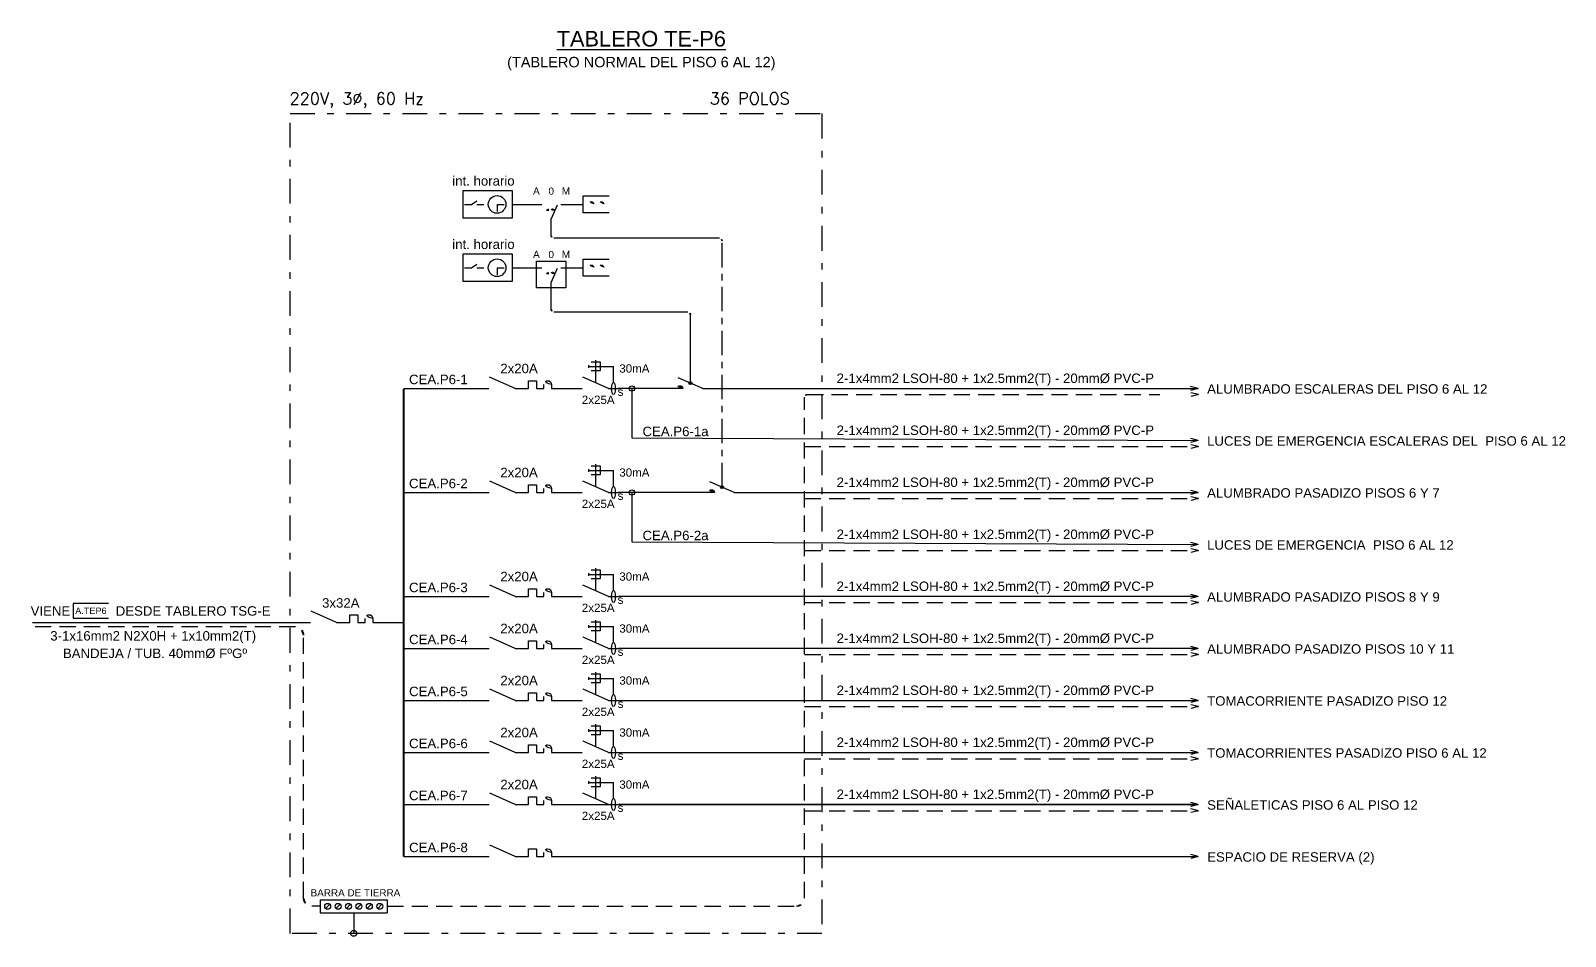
# Model space of a CAD drawing. Header units: millimetres. Extents: x 3435921466 to 3435921548, y 3277630854 to 3277630972.
# Drawn here: x 3435921491.61 to 3435921515.19, y 3277630935.27 to 3277630949.18 of the extents above; entities that cross this region are included whole.
import ezdxf
from ezdxf.enums import TextEntityAlignment as Align

# ---------------------------------------------------------------- set-up
doc = ezdxf.new("R2010")
doc.units = ezdxf.units.MM
for name, pattern in [('CENTER', [2, 1.25, -0.25, 0.25, -0.25]), ('DASHDOT', [25.4, 12.7, -6.35, 0, -6.35]), ('HIDDEN', [0.375, 0.25, -0.125]), ('JIS_09_08', [10.75, 8, -0.55, 0.55, -0.55, 0.55, -0.55])]:
    doc.linetypes.add(name, pattern=pattern)
for name, color, linetype in [('0-Diagrama', 7, 'Continuous'), ('0-Simbolo', 3, 'Continuous'), ('0-T', 7, 'Continuous'), ('0-TEXTOS', 7, 'Continuous'), ('IE-Diagrama', 7, 'Continuous'), ('IE-TIERRA', 3, 'JIS_09_08'), ('IE-UNIFILAR', 3, 'Continuous'), ('TEXT', 140, 'Continuous'), ('TRAZOS', 7, 'Continuous'), ('X-TIT', 6, 'Continuous')]:
    doc.layers.add(name, color=color, linetype=linetype)
doc.styles.add('GMI', font='romans.shx', dxfattribs={"width": 0.75})
doc.styles.add('TEXT-0.10', font='arial.ttf', dxfattribs={"height": 0.1})
doc.styles.add('TEXT-0.20', font='arial.ttf', dxfattribs={"height": 0.18})

# ---------------------------------------------------------------- blocks, each defined once
blk = doc.blocks.new('CM2')
for p, q in [((0, 0), (-0.431, 0.19)), ((0, 0), (0.227, 0)), ((0.227, 0.129), (0.36, 0.129)), ((0.227, 0.129), (0.36, 0.129)), ((0.227, 0), (0.227, 0.129)), ((0.227, 0), (0.227, 0.129)), ((0.36, 0.129), (0.36, 0)), ((0.36, 0.129), (0.36, 0)), ((0.483, 0), (0.483, 0.066)), ((0.483, 0), (0.483, 0.066)), ((0.616, 0.066), (0.616, 0)), ((0.616, 0.066), (0.616, 0)), ((0.36, 0), (0.483, 0)), ((0.36, 0), (0.483, 0)), ((0.616, 0), (1.136, 0))]:
    blk.add_line(p, q)
at = {"lineweight": 0, "const_width": 0.0175}
for points in [[(-0.375, 0.067), (-0.509, -0.067)], [(-0.375, -0.067), (-0.509, 0.067)]]:
    blk.add_lwpolyline(points, dxfattribs=at)
blk.add_arc((0.549, 0.066), 0.0664, 0, 180)
blk.add_arc((0.549, 0.066), 0.0664, 0, 180)
blk = doc.blocks.new('DIFERE')
blk.add_line((0.111, 0.351), (0.111, 0.396))
at = {"linetype": 'HIDDEN', "ltscale": 0.5}
for p in [(0.111, 0.374), (0.528, 0.102)]:
    blk.add_line(p, (0.528, 0.374), dxfattribs=at)
at = {"color": 0, "linetype": 'HIDDEN', "ltscale": 0.5}
blk.add_line((0.227, 0.095), (0.227, 0.482), dxfattribs=at)
at = {"color": 0}
for q in [(0.012, 0.19), (0.614, 0)]:
    blk.add_line((0.442, 0), q, dxfattribs=at)
blk.add_lwpolyline([(0.15, 0.451), (0.304, 0.451), (0.304, 0.297), (0.15, 0.297)], close=True)
at = {"lineweight": 0, "const_width": 0.0175}
for points in [[(0.067, 0.067), (-0.067, -0.067)], [(0.067, -0.067), (-0.067, 0.067)]]:
    blk.add_lwpolyline(points, dxfattribs=at)
blk.add_ellipse((0.528, 0), major_axis=(0, 0.102), ratio=0.305651)
blk = doc.blocks.new('C.E.M')
h = blk.add_hatch(color=256)
edge = h.paths.add_edge_path()
edge.add_arc((-0.366, -0.009), 0.0531, 9.3395, 170.6605)
edge.add_line((-0.419, 0), (-0.314, 0))
for p, q in [((-0.314, 0), (-0.419, 0)), ((0, 0), (-0.388, 0.171))]:
    blk.add_line(p, q)
blk.add_arc((-0.366, -0.009), 0.0531, 9.3395, 170.6605)
blk = doc.blocks.new('Interruptor Horario')
for p, q in [((-0.075, 0.11), (-0.075, 0.167)), ((-0.075, 0.11), (-0.132, 0.11)), ((0.085, 0.11), (0.03, 0.11)), ((0.129, 0.11), (0.085, 0.081)), ((0.183, 0.11), (0.129, 0.11))]:
    blk.add_line(p, q)
blk.add_lwpolyline([(-0.194, 0.22), (0.194, 0.22), (0.194, 0), (-0.194, 0)], close=True)
blk.add_circle((-0.075, 0.11), 0.0697)
blk = doc.blocks.new('BOTONERA')
at = {"layer": '0-TEXTOS'}
h = blk.add_hatch(color=256, dxfattribs=at)
edge = h.paths.add_edge_path()
edge.add_ellipse((0.176, 0.002), major_axis=(0.053, 0.053), ratio=1, start_angle=315, end_angle=495)
edge.add_ellipse((0.176, 0.002), major_axis=(-0.053, 0.053), ratio=1, start_angle=45, end_angle=225)
h = blk.add_hatch(color=256, dxfattribs=at)
edge = h.paths.add_edge_path()
edge.add_ellipse((0.405, 0.002), major_axis=(0.053, 0.053), ratio=1, start_angle=315, end_angle=495)
edge.add_ellipse((0.405, 0.002), major_axis=(-0.053, 0.053), ratio=1, start_angle=45, end_angle=225)
at = {"layer": '0-Simbolo'}
blk.add_lwpolyline([(0, 0.192), (0.585, 0.192), (0.585, -0.192), (0, -0.192)], close=True, dxfattribs=at)

msp = doc.modelspace()

# ---------------------------------------------------------------- hatches: boundary and pattern name
at = {"layer": '0-Diagrama'}
for points in [[(3435921500.890538, 3277630943.687214, 1), (3435921500.80884, 3277630943.687214, 1)], [(3435921500.890538, 3277630942.090016, 1), (3435921500.80884, 3277630942.090016, 1)]]:
    msp.add_hatch(color=256, dxfattribs=at).paths.add_polyline_path(points)
at = {"layer": 'IE-Diagrama'}
h = msp.add_hatch(color=256, dxfattribs=at)
edge = h.paths.add_edge_path()
edge.add_arc((3435921501.748342, 3277630943.76993), 0.022853, 0, 360)
h = msp.add_hatch(color=256, dxfattribs=at)
edge = h.paths.add_edge_path()
edge.add_arc((3435921502.234055, 3277630942.172733), 0.022853, 0, 360)
at = {"layer": 'IE-Diagrama', "linetype": 'DASHDOT', "ltscale": 0.5}
msp.add_hatch(color=3, dxfattribs=at).paths.add_polyline_path([(3435921496.621804, 3277630935.320117, 1), (3435921496.531029, 3277630935.320117, 1)])

# ---------------------------------------------------------------- linework, layer by layer
at = {"layer": '0-Diagrama'}
for centre in [(3435921500.849689, 3277630943.687214), (3435921500.849689, 3277630942.090016)]:
    msp.add_circle(centre, 0.040849, dxfattribs=at)
at = {"layer": '0-Simbolo'}
for points in [[(3435921499.75618, 3277630946.514624), (3435921500.101253, 3277630946.514624)], [(3435921499.75618, 3277630945.541529), (3435921500.101253, 3277630945.541529)]]:
    msp.add_lwpolyline(points, dxfattribs=at)
at = {"layer": '0-TEXTOS'}
msp.add_lwpolyline([(3435921492.812494, 3277630940.384579), (3435921492.268613, 3277630940.384579), (3435921492.268613, 3277630940.161498), (3435921492.812494, 3277630940.161498)], close=True, dxfattribs=at)
at = {"layer": 'IE-Diagrama'}
for p, q in [((3435921497.344291, 3277630943.687214), (3435921498.654148, 3277630943.687214)), ((3435921501.935983, 3277630943.687214), (3435921509.547589, 3277630943.687214)), ((3435921509.547423, 3277630943.687214), (3435921509.430646, 3277630943.716826)), ((3435921509.547423, 3277630943.687214), (3435921509.430646, 3277630943.657602)), ((3435921509.547936, 3277630942.888615), (3435921509.431159, 3277630942.859003)), ((3435921509.548102, 3277630942.888615), (3435921509.431325, 3277630942.918227)), ((3435921497.34497, 3277630942.090016), (3435921498.654495, 3277630942.090016)), ((3435921502.421696, 3277630942.090016), (3435921509.547589, 3277630942.090016)), ((3435921509.547936, 3277630942.090016), (3435921509.431159, 3277630942.060404)), ((3435921509.548102, 3277630942.090016), (3435921509.431325, 3277630942.119628)), ((3435921509.547936, 3277630941.291418), (3435921509.431159, 3277630941.261805)), ((3435921509.548102, 3277630941.291418), (3435921509.431325, 3277630941.32103)), ((3435921497.34497, 3277630940.492819), (3435921498.654495, 3277630940.492819)), ((3435921509.547936, 3277630940.492819), (3435921509.431159, 3277630940.463207)), ((3435921509.548102, 3277630940.492819), (3435921509.431325, 3277630940.522431)), ((3435921491.640846, 3277630940.09352), (3435921495.910577, 3277630940.09352)), ((3435921497.345483, 3277630939.69422), (3435921498.655008, 3277630939.69422)), ((3435921509.548449, 3277630939.69422), (3435921509.431673, 3277630939.664608)), ((3435921509.548615, 3277630939.69422), (3435921509.431839, 3277630939.723833)), ((3435921497.345483, 3277630938.895622), (3435921498.655008, 3277630938.895622)), ((3435921500.644667, 3277630938.895622), (3435921509.548102, 3277630938.895622)), ((3435921509.548449, 3277630938.895622), (3435921509.431673, 3277630938.866009)), ((3435921509.548615, 3277630938.895622), (3435921509.431839, 3277630938.925234)), ((3435921497.345483, 3277630938.097023), (3435921498.655008, 3277630938.097023)), ((3435921500.644667, 3277630938.097023), (3435921509.548102, 3277630938.097023)), ((3435921509.548449, 3277630938.097023), (3435921509.431673, 3277630938.067411)), ((3435921509.548615, 3277630938.097023), (3435921509.431839, 3277630938.126635)), ((3435921509.548102, 3277630937.298424), (3435921509.431325, 3277630937.328036)), ((3435921509.548102, 3277630937.298316), (3435921509.431325, 3277630937.327929)), ((3435921497.34497, 3277630937.298424), (3435921498.654495, 3277630937.298424)), ((3435921497.34497, 3277630937.298316), (3435921498.654495, 3277630937.298316)), ((3435921500.0871, 3277630937.298316), (3435921509.548102, 3277630937.298316)), ((3435921509.547936, 3277630937.298424), (3435921509.431159, 3277630937.268812)), ((3435921509.548102, 3277630937.298316), (3435921509.431325, 3277630937.268704)), ((3435921497.345483, 3277630936.499825), (3435921498.655008, 3277630936.499825)), ((3435921500.087613, 3277630936.499825), (3435921509.548615, 3277630936.499825)), ((3435921509.548449, 3277630936.499825), (3435921509.431673, 3277630936.470213)), ((3435921509.548615, 3277630936.499825), (3435921509.431839, 3277630936.529438)), ((3435921509.548615, 3277630936.499825), (3435921509.431839, 3277630936.470213))]:
    msp.add_line(p, q, dxfattribs=at)
at = {"layer": 'IE-Diagrama', "color": 13}
for p, q in [((3435921496.061355, 3277630935.832657), (3435921496.061355, 3277630935.637612)), ((3435921496.061355, 3277630935.832657), (3435921497.091478, 3277630935.832657)), ((3435921496.208189, 3277630935.767229), (3435921496.144001, 3277630935.703041)), ((3435921496.368318, 3277630935.767229), (3435921496.30413, 3277630935.703041)), ((3435921496.528446, 3277630935.767229), (3435921496.464259, 3277630935.703041)), ((3435921496.688574, 3277630935.767229), (3435921496.624387, 3277630935.703041)), ((3435921496.848703, 3277630935.767229), (3435921496.784515, 3277630935.703041)), ((3435921497.008832, 3277630935.767229), (3435921496.944643, 3277630935.703041)), ((3435921497.091478, 3277630935.832657), (3435921497.091478, 3277630935.637612)), ((3435921496.061355, 3277630935.637612), (3435921497.091478, 3277630935.637612))]:
    msp.add_line(p, q, dxfattribs=at)
at = {"layer": 'IE-Diagrama', "color": 1, "linetype": 'Continuous', "const_width": 0.034165}
msp.add_lwpolyline([(3435921497.344291, 3277630943.687214), (3435921497.344291, 3277630936.499825)], dxfattribs=at)
at = {"layer": 'IE-Diagrama'}
for points in [[(3435921501.632279, 3277630943.687214), (3435921500.644154, 3277630943.687214)], [(3435921502.117992, 3277630942.090016), (3435921500.644154, 3277630942.090016)], [(3435921509.547936, 3277630940.492819), (3435921500.644163, 3277630940.492819)], [(3435921509.548449, 3277630939.69422), (3435921500.644667, 3277630939.69422)], [(3435921509.547936, 3277630937.298424), (3435921500.644163, 3277630937.298424)]]:
    msp.add_lwpolyline(points, dxfattribs=at)
for points in [[(3435921500.849689, 3277630943.687214), (3435921500.849689, 3277630942.928948, 0.414213562), (3435921500.890022, 3277630942.888615), (3435921509.547589, 3277630942.888615)], [(3435921500.849689, 3277630942.090016), (3435921500.849689, 3277630941.331751, 0.414213562), (3435921500.890022, 3277630941.291418), (3435921509.547589, 3277630941.291418)]]:
    msp.add_lwpolyline(points, format="xyb", dxfattribs=at)
for centre in [(3435921501.748342, 3277630943.76993), (3435921502.234055, 3277630942.172733)]:
    msp.add_circle(centre, 0.022853, dxfattribs=at)
at = {"layer": 'IE-Diagrama', "color": 13}
for centre in [(3435921496.176095, 3277630935.735135), (3435921496.336224, 3277630935.735135), (3435921496.496352, 3277630935.735135), (3435921496.65648, 3277630935.735135), (3435921496.816609, 3277630935.735135), (3435921496.976737, 3277630935.735135)]:
    msp.add_circle(centre, 0.045388, dxfattribs=at)
at = {"layer": 'IE-Diagrama', "color": 3, "linetype": 'DASHDOT', "ltscale": 0.5}
msp.add_circle((3435921496.576416, 3277630935.320117), 0.045388, dxfattribs=at)
at = {"layer": 'IE-TIERRA', "color": 13, "linetype": 'HIDDEN'}
for p, q in [((3435921509.549011, 3277630943.592829), (3435921509.432234, 3277630943.622442)), ((3435921509.549011, 3277630943.592829), (3435921509.432234, 3277630943.563217)), ((3435921509.549033, 3277630942.794231), (3435921509.432256, 3277630942.823843)), ((3435921509.549033, 3277630942.794231), (3435921509.432256, 3277630942.764618)), ((3435921509.549033, 3277630941.995632), (3435921509.432256, 3277630942.025244)), ((3435921509.549033, 3277630941.995632), (3435921509.432256, 3277630941.96602)), ((3435921509.549033, 3277630941.197033), (3435921509.432256, 3277630941.226645)), ((3435921509.549033, 3277630941.197033), (3435921509.432256, 3277630941.167421)), ((3435921509.549033, 3277630940.398434), (3435921509.432256, 3277630940.428047)), ((3435921509.549033, 3277630940.398434), (3435921509.432256, 3277630940.368823)), ((3435921495.680793, 3277630940.024756), (3435921491.685731, 3277630940.024756)), ((3435921495.806372, 3277630935.860118), (3435921495.805793, 3277630939.899772)), ((3435921509.549545, 3277630939.599836), (3435921509.432769, 3277630939.629448)), ((3435921509.549545, 3277630939.599836), (3435921509.432769, 3277630939.570223)), ((3435921509.549545, 3277630938.801237), (3435921509.432769, 3277630938.830849)), ((3435921509.549545, 3277630938.801237), (3435921509.432769, 3277630938.771625)), ((3435921509.549545, 3277630938.002638), (3435921509.432769, 3277630938.032251)), ((3435921509.549545, 3277630938.002638), (3435921509.432769, 3277630937.973026)), ((3435921509.549033, 3277630937.20404), (3435921509.432256, 3277630937.233652)), ((3435921509.549033, 3277630937.20404), (3435921509.432256, 3277630937.174428)), ((3435921496.061355, 3277630935.735135), (3435921495.931372, 3277630935.735135)), ((3435921496.576416, 3277630935.637612), (3435921496.576416, 3277630935.320117))]:
    msp.add_line(p, q, dxfattribs=at)
msp.add_lwpolyline([(3435921497.091478, 3277630935.735135), (3435921503.376439, 3277630935.735135, 0.414213562), (3435921503.501439, 3277630935.860135), (3435921503.501439, 3277630943.552496, -0.414213562), (3435921503.541772, 3277630943.592829), (3435921508.958092, 3277630943.592829)], format="xyb", dxfattribs=at)
for points in [[(3435921503.501439, 3277630942.794231), (3435921509.547589, 3277630942.794231)], [(3435921503.501439, 3277630941.995632), (3435921509.547589, 3277630941.995632)], [(3435921503.501439, 3277630941.197033), (3435921509.547589, 3277630941.197033)], [(3435921503.501439, 3277630940.398434), (3435921509.547589, 3277630940.398434)], [(3435921503.501952, 3277630939.599836), (3435921509.548102, 3277630939.599836)], [(3435921503.501952, 3277630938.801237), (3435921509.548102, 3277630938.801237)], [(3435921503.501952, 3277630938.002638), (3435921509.548102, 3277630938.002638)], [(3435921503.501439, 3277630937.20404), (3435921509.547589, 3277630937.20404)]]:
    msp.add_lwpolyline(points, dxfattribs=at)
for centre, start, end in [((3435921495.680793, 3277630939.899756), 0.0074312, 90), ((3435921495.931372, 3277630935.860134), 180.0074312, 270)]:
    msp.add_arc(centre, 0.125, start, end, dxfattribs=at)
at = {"layer": 'IE-UNIFILAR', "color": 140, "linetype": 'CENTER', "ltscale": 0.3}
for points in [[(3435921502.234055, 3277630942.172733), (3435921502.234055, 3277630945.953485, 0.414213562), (3435921502.193721, 3277630945.993818), (3435921499.650778, 3277630945.993818, -0.414213562), (3435921499.610445, 3277630946.034152), (3435921499.610445, 3277630946.288751)], [(3435921501.748342, 3277630943.76993), (3435921501.748342, 3277630944.819056, 0.414213562), (3435921501.708008, 3277630944.85939), (3435921499.650778, 3277630944.85939, -0.414213562), (3435921499.610445, 3277630944.899723), (3435921499.610445, 3277630945.315655)]]:
    msp.add_lwpolyline(points, format="xyb", dxfattribs=at)
at = {"layer": 'TEXT', "color": 3}
for p, q in [((3435921499.00869, 3277630946.514624), (3435921499.46471, 3277630946.514624)), ((3435921499.610445, 3277630946.288751), (3435921499.707421, 3277630946.50874)), ((3435921499.538724, 3277630946.426009), (3435921499.567276, 3277630946.447396)), ((3435921499.538724, 3277630946.426009), (3435921499.574414, 3277630946.426009)), ((3435921499.655514, 3277630946.426009), (3435921499.619823, 3277630946.426009)), ((3435921499.655514, 3277630946.426009), (3435921499.626962, 3277630946.447396)), ((3435921499.00869, 3277630945.541529), (3435921499.46471, 3277630945.541529)), ((3435921499.538724, 3277630945.452913), (3435921499.567276, 3277630945.474301)), ((3435921499.538724, 3277630945.452913), (3435921499.574414, 3277630945.452913)), ((3435921499.610445, 3277630945.315655), (3435921499.707421, 3277630945.535645)), ((3435921499.655514, 3277630945.452913), (3435921499.619823, 3277630945.452913)), ((3435921499.655514, 3277630945.452913), (3435921499.626962, 3277630945.474301))]:
    msp.add_line(p, q, dxfattribs=at)
at = {"layer": 'TEXT', "color": 3, "const_width": 0.025535}
for points in [[(3435921499.46471, 3277630946.527391, 1), (3435921499.46471, 3277630946.501857, 1)], [(3435921499.46471, 3277630945.554296, 1), (3435921499.46471, 3277630945.528761, 1)]]:
    msp.add_lwpolyline(points, format="xyb", dxfattribs=at)
at = {"layer": 'TEXT', "color": 3}
msp.add_lwpolyline([(3435921499.381642, 3277630945.642668), (3435921499.835255, 3277630945.642668), (3435921499.835255, 3277630945.234285), (3435921499.381642, 3277630945.234285)], close=True, dxfattribs=at)
for centre in [(3435921499.597119, 3277630946.322945), (3435921499.597119, 3277630945.34985)]:
    msp.add_arc(centre, 0.118457, 60.4644203, 119.5355797, dxfattribs=at)
at = {"layer": 'TRAZOS', "color": 3, "linetype": 'DASHDOT', "ltscale": 0.03}
msp.add_lwpolyline([(3435921495.599151, 3277630947.90817), (3435921503.768446, 3277630947.90817), (3435921503.768446, 3277630935.320117), (3435921495.599151, 3277630935.320117)], close=True, dxfattribs=at)

# ---------------------------------------------------------------- block references
at = {"xscale": 0.6775756313503797, "yscale": 0.6775998313443562, "zscale": 0.6775998313443562, "rotation": 180}
for p in [(3435921500.497788, 3277630946.514624), (3435921500.497788, 3277630945.541529)]:
    msp.add_blockref('BOTONERA', p, dxfattribs=at)
at = {"layer": '0-Diagrama', "xscale": 0.9679997600246801, "yscale": 0.9679997600246801, "zscale": 0.9679997600246801}
for p in [(3435921501.935983, 3277630943.687214), (3435921502.421696, 3277630942.090016)]:
    msp.add_blockref('C.E.M', p, dxfattribs=at)
at = {"layer": '0-Simbolo', "xscale": 1.937112717849655, "yscale": 1.937138341370927, "zscale": 1.937138341370927, "rotation": 180}
for p in [(3435921498.63333, 3277630946.727709), (3435921498.63333, 3277630945.754614)]:
    msp.add_blockref('Interruptor Horario', p, dxfattribs=at)
at = {"layer": 'IE-Diagrama', "xscale": 0.9074997746260723, "yscale": 0.9074997746260723, "zscale": 0.9074997746260723}
for name, p in [('DIFERE', (3435921500.086752, 3277630943.687214)), ('CM2', (3435921499.055523, 3277630943.687214)), ('DIFERE', (3435921500.086752, 3277630942.090016)), ('CM2', (3435921499.055871, 3277630942.090016)), ('DIFERE', (3435921500.086752, 3277630940.492819)), ('CM2', (3435921499.055871, 3277630940.492819)), ('CM2', (3435921496.311953, 3277630940.09352)), ('DIFERE', (3435921500.087265, 3277630939.69422)), ('CM2', (3435921499.056384, 3277630939.69422)), ('DIFERE', (3435921500.087265, 3277630938.895622)), ('CM2', (3435921499.056384, 3277630938.895622)), ('DIFERE', (3435921500.087265, 3277630938.097023)), ('CM2', (3435921499.056384, 3277630938.097023)), ('DIFERE', (3435921500.086752, 3277630937.298424)), ('CM2', (3435921499.055871, 3277630937.298424)), ('CM2', (3435921499.055871, 3277630937.298316)), ('CM2', (3435921499.056384, 3277630936.499825))]:
    msp.add_blockref(name, p, dxfattribs=at)

# ---------------------------------------------------------------- texts
at = {"layer": '0-Diagrama', "color": 0, "style": 'TEXT-0.10'}
for s, height, p in [('int. horario', 0.14514342, (3435921498.090107, 3277630946.802811)), ('A', 0.1089, (3435921499.331153, 3277630946.665769)), ('0', 0.1089, (3435921499.568039, 3277630946.664352)), ('M', 0.1089, (3435921499.772779, 3277630946.665769)), ('int. horario', 0.14519996, (3435921498.090107, 3277630945.829716)), ('A', 0.1089, (3435921499.331153, 3277630945.692673)), ('0', 0.1089, (3435921499.568039, 3277630945.691257)), ('M', 0.1089, (3435921499.772779, 3277630945.692673))]:
    msp.add_text(s, height=height, dxfattribs=at).set_placement(p)
at = {"layer": '0-T', "style": 'TEXT-0.10'}
for s, height, p in [('VIENE ', 0.1452016, (3435921491.614058, 3277630940.198524)), ('DESDE TABLERO TSG-E', 0.14520165, (3435921492.92118, 3277630940.198524))]:
    msp.add_text(s, height=height, dxfattribs=at).set_placement(p)
at = {"layer": '0-TEXTOS', "insert": (3435921492.540144, 3277630940.273038), "char_height": 0.1, "width": 0.49413607, "attachment_point": 5, "style": 'TEXT-0.10'}
msp.add_mtext('A.TEP6', dxfattribs=at)
at = {"layer": 'IE-Diagrama', "lineweight": 0, "style": 'TEXT-0.10'}
for s, height, p in [('2x20A', 0.1452016, (3435921498.827767, 3277630943.922276)), ('2-1x4mm2 LSOH-80 + 1x2.5mm2(T) - 20mm%%C PVC-P', 0.14519996, (3435921503.993604, 3277630943.771968)), ('CEA.P6-1 ', 0.1452016, (3435921497.425792, 3277630943.753741)), ('ALUMBRADO ESCALERAS DEL PISO 6 AL 12   ', 0.14520165, (3435921509.68365, 3277630943.607594)), ('CEA.P6-1a', 0.1452016, (3435921501.011857, 3277630942.955142)), ('2-1x4mm2 LSOH-80 + 1x2.5mm2(T) - 20mm%%C PVC-P', 0.14519996, (3435921503.993604, 3277630942.973369)), ('LUCES DE EMERGENCIA ESCALERAS DEL  PISO 6 AL 12 ', 0.14520165, (3435921509.68365, 3277630942.808995)), ('CEA.P6-2 ', 0.1452016, (3435921497.425791, 3277630942.156544)), ('2x20A', 0.1452016, (3435921498.827767, 3277630942.325078)), ('2-1x4mm2 LSOH-80 + 1x2.5mm2(T) - 20mm%%C PVC-P', 0.14519996, (3435921503.993604, 3277630942.174771)), ('ALUMBRADO PASADIZO PISOS 6 Y 7 ', 0.14520165, (3435921509.68365, 3277630942.010396)), ('CEA.P6-2a', 0.1452016, (3435921501.011857, 3277630941.357945)), ('2-1x4mm2 LSOH-80 + 1x2.5mm2(T) - 20mm%%C PVC-P', 0.14519996, (3435921503.993604, 3277630941.376172)), ('LUCES DE EMERGENCIA  PISO 6 AL 12  ', 0.14520165, (3435921509.68365, 3277630941.211798)), ('2x20A', 0.1452016, (3435921498.827767, 3277630940.727881)), ('CEA.P6-3 ', 0.1452016, (3435921497.425791, 3277630940.559347)), ('2-1x4mm2 LSOH-80 + 1x2.5mm2(T) - 20mm%%C PVC-P', 0.14519996, (3435921503.993604, 3277630940.577573)), ('3x32A', 0.1452016, (3435921496.090419, 3277630940.321692)), ('ALUMBRADO PASADIZO PISOS 8 Y 9 ', 0.14520165, (3435921509.68365, 3277630940.413199)), ('2x20A', 0.1452016, (3435921498.82828, 3277630939.929283)), ('2-1x4mm2 LSOH-80 + 1x2.5mm2(T) - 20mm%%C PVC-P', 0.14519996, (3435921503.994117, 3277630939.778975)), ('CEA.P6-4', 0.1452016, (3435921497.426304, 3277630939.760747)), ('ALUMBRADO PASADIZO PISOS 10 Y 11 ', 0.14520165, (3435921509.684164, 3277630939.6146)), ('2x20A', 0.1452016, (3435921498.82828, 3277630939.130683)), ('CEA.P6-5', 0.1452016, (3435921497.426304, 3277630938.962149)), ('2-1x4mm2 LSOH-80 + 1x2.5mm2(T) - 20mm%%C PVC-P', 0.14519996, (3435921503.994117, 3277630938.980376)), ('TOMACORRIENTE PASADIZO PISO 12 ', 0.14520165, (3435921509.684164, 3277630938.816001)), ('CEA.P6-6', 0.1452016, (3435921497.426304, 3277630938.16355)), ('2x20A', 0.1452016, (3435921498.82828, 3277630938.332085)), ('2-1x4mm2 LSOH-80 + 1x2.5mm2(T) - 20mm%%C PVC-P', 0.14519996, (3435921503.994117, 3277630938.181777)), ('TOMACORRIENTES PASADIZO PISO 6 AL 12', 0.14520165, (3435921509.684164, 3277630938.017403)), ('2x20A', 0.1452016, (3435921498.827767, 3277630937.533486)), ('CEA.P6-7 ', 0.1452016, (3435921497.425791, 3277630937.364952)), ('2-1x4mm2 LSOH-80 + 1x2.5mm2(T) - 20mm%%C PVC-P', 0.14519996, (3435921503.993604, 3277630937.383178)), ('SEÑALETICAS PISO 6 AL PISO 12 ', 0.14520165, (3435921509.684164, 3277630937.218804)), ('CEA.P6-8', 0.1452016, (3435921497.426817, 3277630936.566353)), ('ESPACIO DE RESERVA (2)', 0.14520165, (3435921509.685336, 3277630936.420207))]:
    msp.add_text(s, height=height, dxfattribs=at).set_placement(p)
at = {"layer": 'IE-Diagrama', "style": 'TEXT-0.10'}
for s, height, p in [('30mA', 0.12705, (3435921500.655477, 3277630943.931)), ('2x25A', 0.12705, (3435921500.079852, 3277630943.450112)), ('s', 0.12705, (3435921500.629092, 3277630943.57476)), ('30mA', 0.12705, (3435921500.655477, 3277630942.333803)), ('s', 0.12705, (3435921500.629092, 3277630941.977562)), ('2x25A', 0.12705, (3435921500.079852, 3277630941.852914)), ('30mA', 0.12705, (3435921500.655477, 3277630940.736605)), ('2x25A', 0.12705, (3435921500.079852, 3277630940.255717)), ('s', 0.12705, (3435921500.629092, 3277630940.380365)), ('30mA', 0.12705, (3435921500.65599, 3277630939.938006)), ('s', 0.12705, (3435921500.629605, 3277630939.581767)), ('2x25A', 0.12705, (3435921500.080365, 3277630939.457118)), ('30mA', 0.12705, (3435921500.65599, 3277630939.139408)), ('2x25A', 0.12705, (3435921500.080365, 3277630938.658519)), ('s', 0.12705, (3435921500.629605, 3277630938.783168)), ('30mA', 0.12705, (3435921500.65599, 3277630938.340809)), ('s', 0.12705, (3435921500.629605, 3277630937.984569)), ('2x25A', 0.12705, (3435921500.080365, 3277630937.859921)), ('30mA', 0.12705, (3435921500.655477, 3277630937.54221)), ('2x25A', 0.12705, (3435921500.079852, 3277630937.061322)), ('s', 0.12705, (3435921500.629092, 3277630937.18597)), ('BARRA DE TIERRA', 0.10889997, (3435921495.913933, 3277630935.888583))]:
    msp.add_text(s, height=height, dxfattribs=at).set_placement(p)
msp.add_text('3-1x16mm2 N2X0H + 1x10mm2(T) ', height=0.14520165, dxfattribs=at).set_placement((3435921493.524667, 3277630939.816214), align=Align.CENTER)
at = {"layer": 'IE-Diagrama', "attachment_point": 2}
for s, insert, char_height, width, style in [('{\\fArial|b0|i0|c204|p34;\\L\\C0;TABLERO \\fArial|b0|i0|c0|p34;TE-P6\\P\\fArial|b0|i0|c204|p34;\\H0.6667x;\\l\\C10;(\\fArial|b0|i0|c0|p34;TABLERO NORMAL DEL PISO 6 AL 12)}', (3435921500.993713, 3277630949.178414), 0.23915288, 10.87802596, 'TEXT-0.20'), ('BANDEJA / TUB. 40mmØ FºGº', (3435921493.524667, 3277630939.692882), 0.14520165, 3.56598336, 'TEXT-0.10')]:
    msp.add_mtext(s, dxfattribs=dict(at, insert=insert, char_height=char_height, width=width, style=style))
at = {"layer": 'X-TIT', "color": 2, "style": 'GMI'}
msp.add_text('220V, 3Ø, 60 Hz', height=0.1815, dxfattribs=at).set_placement((3435921495.591437, 3277630948.050954))
msp.add_text('36 POLOS', height=0.1815, dxfattribs=at).set_placement((3435921503.273831, 3277630948.050954), align=Align.RIGHT)

doc.saveas('drawing.dxf')
